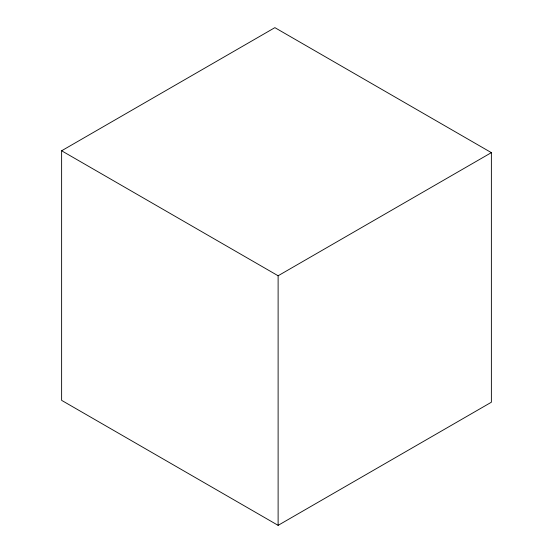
<?xml version="1.0" encoding="UTF-8"?>
<svg xmlns="http://www.w3.org/2000/svg" width="553" height="553" viewBox="0 0 553 553"><rect width="100%" height="100%" fill="white"/><g stroke="black" fill="none" stroke-linecap="round" stroke-linejoin="round"><path stroke-width="0.83" d="M61.625 150.775L274.882 27.65L491.375 152.642L491.375 402.225L278.118 525.35L61.625 400.358L61.625 150.775L278.118 275.767L491.375 152.642M278.118 275.767L278.118 525.35"/></g></svg>
